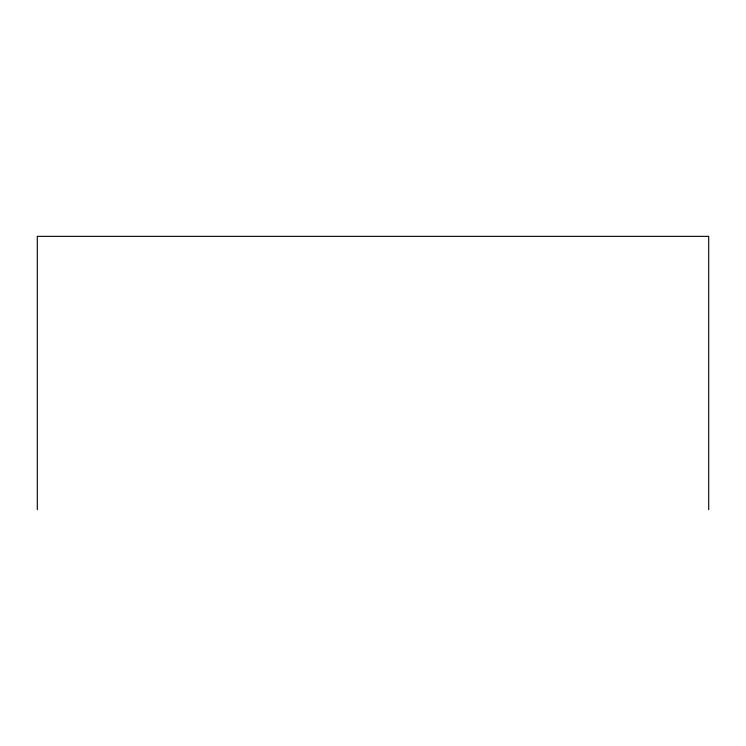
<?xml version="1.0" encoding="UTF-8"?>
<svg xmlns="http://www.w3.org/2000/svg" width="746" height="746" viewBox="0 0 746 746"><rect width="100%" height="100%" fill="white"/><g stroke="black" fill="none" stroke-linecap="round" stroke-linejoin="round"><path stroke-width="1.12" d="M708.7 509.649L708.7 236.351L37.3 236.351L37.3 509.649"/></g></svg>
